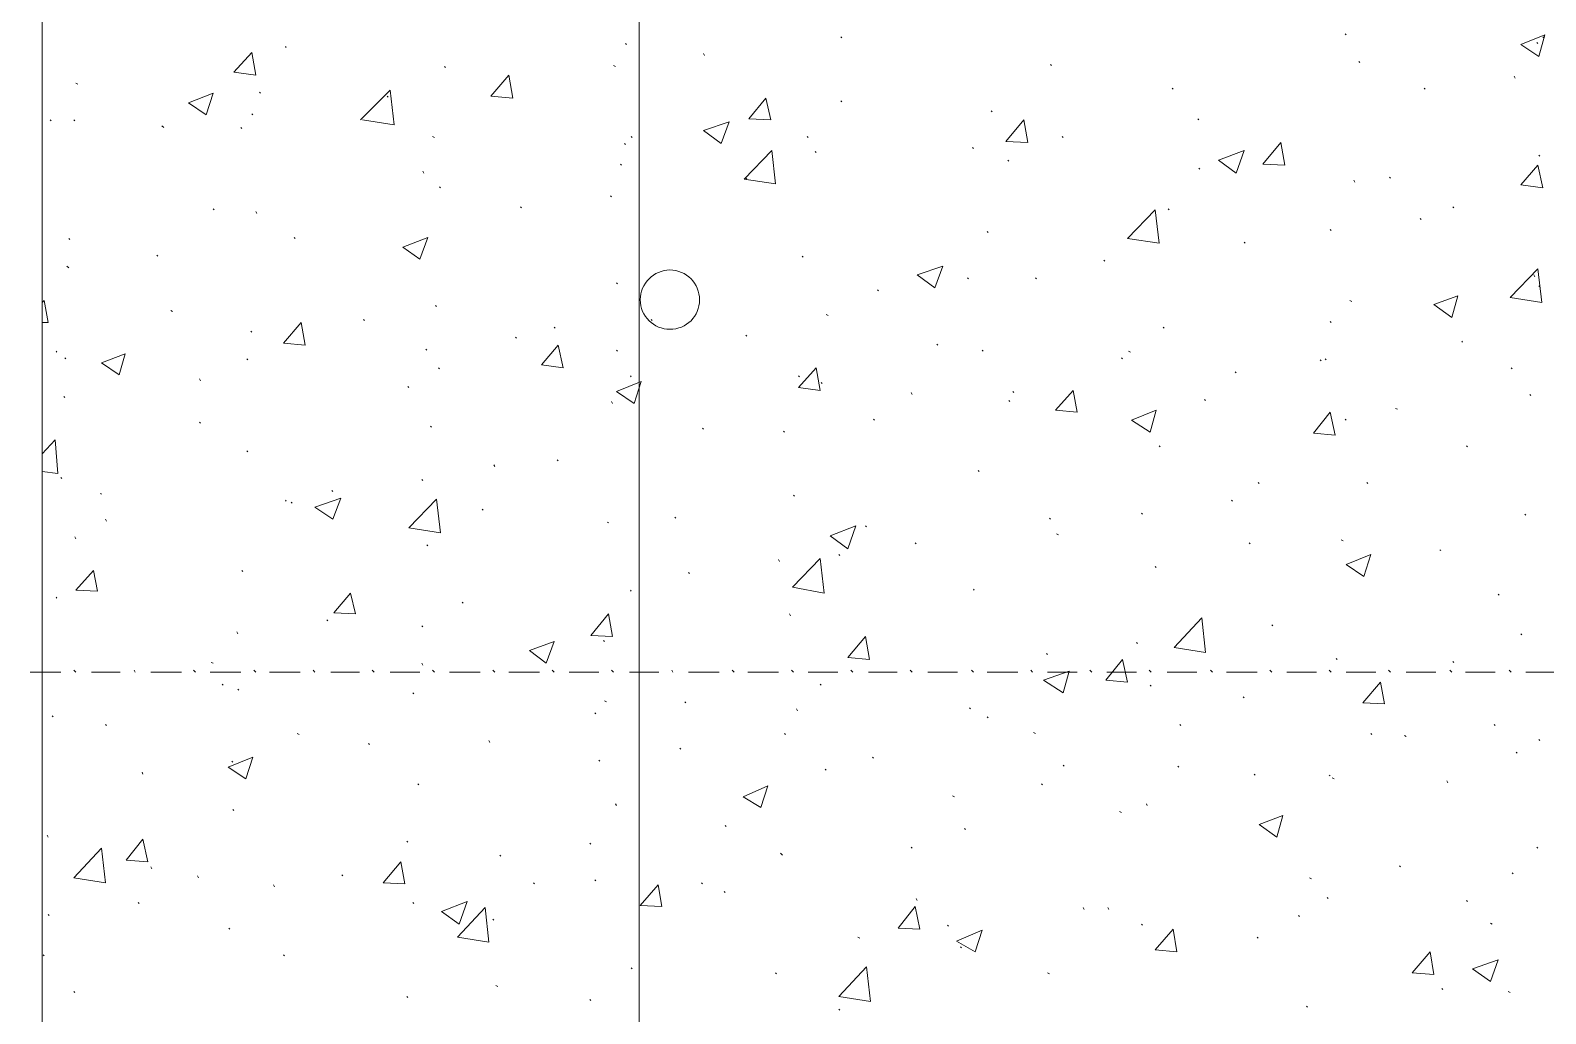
# Model space of a CAD drawing. Header units: millimetres. Extents: x 2928 to 3112, y 1220 to 1280.
# Drawn here: x 2940.96 to 2943.515, y 1251.633 to 1253.291 of the extents above; entities that cross this region are included whole.
import ezdxf

# ---------------------------------------------------------------- set-up
doc = ezdxf.new("R2010")
doc.units = ezdxf.units.MM

msp = doc.modelspace()

# ---------------------------------------------------------------- linework, layer by layer
at = {"color": 253, "linetype": 'Continuous', "lineweight": 5, "true_color": 0x9a9a9a}
for points in [[(2940.97965, 1262.56226), (2981.54689, 1262.56226), (2981.54689, 1240.79028), (2940.97965, 1240.79028)], [(2941.98633, 1261.55224), (2980.53854, 1261.55224), (2980.53854, 1241.8003), (2941.98633, 1241.8003)]]:
    msp.add_lwpolyline(points, close=True, dxfattribs=at)
at = {"color": 92, "linetype": 'Continuous', "lineweight": 13, "true_color": 0x00b800}
for points in [[(2942.328, 1253.27879), (2942.32633, 1253.28046), (2942.32633, 1253.28046)], [(2943.17801, 1253.28379), (2943.17634, 1253.28546), (2943.17634, 1253.28546)], [(2943.47301, 1253.26713), (2943.51302, 1253.28379), (2943.51302, 1253.28379)], [(2943.50302, 1253.24713), (2943.51302, 1253.28379), (2943.51302, 1253.28379)], [(2943.51135, 1253.27879), (2943.50968, 1253.28046), (2943.50968, 1253.28046)], [(2941.30298, 1253.22046), (2941.33298, 1253.25379), (2941.33298, 1253.25379)], [(2941.33965, 1253.21546), (2941.33298, 1253.25379), (2941.33298, 1253.25379)], [(2941.39132, 1253.26213), (2941.38965, 1253.26379), (2941.38965, 1253.26379)], [(2941.96466, 1253.26713), (2941.96299, 1253.26879), (2941.96299, 1253.26879)], [(2942.09633, 1253.24879), (2942.09466, 1253.25213), (2942.09466, 1253.25213)], [(2943.47301, 1253.26713), (2943.50302, 1253.24713), (2943.50302, 1253.24713)], [(2943.50135, 1253.26879), (2943.49968, 1253.27046), (2943.49968, 1253.27046)], [(2941.30298, 1253.22046), (2941.33965, 1253.21546), (2941.33965, 1253.21546)], [(2941.65966, 1253.22879), (2941.65799, 1253.23046), (2941.65799, 1253.23046)], [(2941.94633, 1253.23046), (2941.94299, 1253.23213), (2941.94299, 1253.23213)], [(2942.68134, 1253.23213), (2942.67967, 1253.23379), (2942.67967, 1253.23379)], [(2943.20134, 1253.23713), (2943.19968, 1253.23879), (2943.19968, 1253.23879)], [(2941.03965, 1253.20046), (2941.03631, 1253.20213), (2941.03631, 1253.20213)], [(2941.73632, 1253.18046), (2941.76632, 1253.21546), (2941.76632, 1253.21546)], [(2941.77299, 1253.17712), (2941.76632, 1253.21546), (2941.76632, 1253.21546)], [(2943.46301, 1253.21046), (2943.46135, 1253.21379), (2943.46135, 1253.21379)], [(2941.22632, 1253.16879), (2941.26798, 1253.18546), (2941.26798, 1253.18546)], [(2941.22632, 1253.16879), (2941.25632, 1253.14879), (2941.25632, 1253.14879)], [(2941.25632, 1253.14879), (2941.26798, 1253.18546), (2941.26798, 1253.18546)], [(2941.34798, 1253.18546), (2941.34632, 1253.18712), (2941.34632, 1253.18712)], [(2941.51632, 1253.14046), (2941.56632, 1253.19046), (2941.56632, 1253.19046)], [(2941.56299, 1253.17879), (2941.56132, 1253.18046), (2941.56132, 1253.18046)], [(2941.57299, 1253.13212), (2941.56632, 1253.19046), (2941.56632, 1253.19046)], [(2941.73632, 1253.18046), (2941.77299, 1253.17712), (2941.77299, 1253.17712)], [(2942.17133, 1253.14212), (2942.19966, 1253.17712), (2942.19966, 1253.17712)], [(2942.208, 1253.14046), (2942.19966, 1253.17712), (2942.19966, 1253.17712)], [(2942.328, 1253.17046), (2942.32633, 1253.17212), (2942.32633, 1253.17212)], [(2942.88634, 1253.19212), (2942.88467, 1253.19379), (2942.88467, 1253.19379)], [(2943.31135, 1253.19212), (2943.30968, 1253.19379), (2943.30968, 1253.19379)], [(2941.33465, 1253.14879), (2941.33298, 1253.15046), (2941.33298, 1253.15046)], [(2942.58134, 1253.15379), (2942.57967, 1253.15546), (2942.57967, 1253.15546)], [(2940.99465, 1253.13879), (2940.99298, 1253.14046), (2940.99298, 1253.14046)], [(2941.03465, 1253.13879), (2941.03298, 1253.14046), (2941.03298, 1253.14046)], [(2941.18465, 1253.12712), (2941.18132, 1253.13046), (2941.18132, 1253.13046)], [(2941.31632, 1253.12546), (2941.31465, 1253.12712), (2941.31465, 1253.12712)], [(2941.51965, 1253.14046), (2941.57299, 1253.13212), (2941.57299, 1253.13212)], [(2942.09466, 1253.12212), (2942.138, 1253.13712), (2942.138, 1253.13712)], [(2942.09466, 1253.12212), (2942.12466, 1253.10046), (2942.12466, 1253.10046)], [(2942.12466, 1253.10046), (2942.138, 1253.13712), (2942.138, 1253.13712)], [(2942.17133, 1253.14212), (2942.208, 1253.14046), (2942.208, 1253.14046)], [(2942.60467, 1253.10379), (2942.63467, 1253.14046), (2942.63467, 1253.14046)], [(2942.64134, 1253.10212), (2942.63467, 1253.14046), (2942.63467, 1253.14046)], [(2942.92967, 1253.14046), (2942.92801, 1253.14212), (2942.92801, 1253.14212)], [(2941.64132, 1253.11046), (2941.63799, 1253.11212), (2941.63799, 1253.11212)], [(2941.96299, 1253.09879), (2941.96133, 1253.10046), (2941.96133, 1253.10046)], [(2941.97466, 1253.11046), (2941.97299, 1253.11212), (2941.97299, 1253.11212)], [(2942.27133, 1253.11046), (2942.26966, 1253.11212), (2942.26966, 1253.11212)], [(2942.54967, 1253.09212), (2942.548, 1253.09379), (2942.548, 1253.09379)], [(2942.60467, 1253.10379), (2942.64134, 1253.10212), (2942.64134, 1253.10212)], [(2942.70134, 1253.11046), (2942.69967, 1253.11212), (2942.69967, 1253.11212)], [(2943.03801, 1253.06546), (2943.06801, 1253.10212), (2943.06801, 1253.10212)], [(2943.07468, 1253.06379), (2943.06801, 1253.10212), (2943.06801, 1253.10212)], [(2942.163, 1253.04046), (2942.20966, 1253.08879), (2942.20966, 1253.08879)], [(2942.21633, 1253.03212), (2942.20966, 1253.08879), (2942.20966, 1253.08879)], [(2942.28466, 1253.08546), (2942.283, 1253.08712), (2942.283, 1253.08712)], [(2942.60967, 1253.07046), (2942.608, 1253.07212), (2942.608, 1253.07212)], [(2942.96301, 1253.07212), (2943.00634, 1253.08879), (2943.00634, 1253.08879)], [(2942.96301, 1253.07212), (2942.99301, 1253.05046), (2942.99301, 1253.05046)], [(2942.99301, 1253.05046), (2943.00634, 1253.08879), (2943.00634, 1253.08879)], [(2943.50468, 1253.07879), (2943.50302, 1253.08046), (2943.50302, 1253.08046)], [(2941.62299, 1253.05046), (2941.62132, 1253.05379), (2941.62132, 1253.05379)], [(2941.95633, 1253.06379), (2941.95466, 1253.06546), (2941.95466, 1253.06546)], [(2942.168, 1253.04046), (2942.16633, 1253.04212), (2942.16633, 1253.04212)], [(2942.93134, 1253.05712), (2942.92967, 1253.05879), (2942.92967, 1253.05879)], [(2943.03801, 1253.06546), (2943.07468, 1253.06379), (2943.07468, 1253.06379)], [(2943.25301, 1253.04212), (2943.25134, 1253.04379), (2943.25134, 1253.04379)], [(2943.47301, 1253.03046), (2943.50135, 1253.06379), (2943.50135, 1253.06379)], [(2943.50968, 1253.02546), (2943.50135, 1253.06379), (2943.50135, 1253.06379)], [(2941.65132, 1253.02546), (2941.64966, 1253.02712), (2941.64966, 1253.02712)], [(2942.163, 1253.04046), (2942.21633, 1253.03212), (2942.21633, 1253.03212)], [(2943.19301, 1253.03546), (2943.19134, 1253.03879), (2943.19134, 1253.03879)], [(2943.47301, 1253.03046), (2943.50968, 1253.02546), (2943.50968, 1253.02546)], [(2941.26965, 1252.98879), (2941.26798, 1252.99046), (2941.26798, 1252.99046)], [(2941.78799, 1252.99212), (2941.78632, 1252.99379), (2941.78632, 1252.99379)], [(2941.93966, 1253.01046), (2941.93799, 1253.01212), (2941.93799, 1253.01212)], [(2942.87967, 1252.98879), (2942.87801, 1252.99046), (2942.87801, 1252.99046)], [(2943.35968, 1252.99212), (2943.35801, 1252.99379), (2943.35801, 1252.99379)], [(2941.34132, 1252.98212), (2941.33965, 1252.98546), (2941.33965, 1252.98546)], [(2942.80967, 1252.94045), (2942.85634, 1252.98879), (2942.85634, 1252.98879)], [(2942.86301, 1252.93212), (2942.85634, 1252.98879), (2942.85634, 1252.98879)], [(2943.30468, 1252.97212), (2943.30301, 1252.97379), (2943.30301, 1252.97379)], [(2941.02631, 1252.93879), (2941.02465, 1252.94045), (2941.02465, 1252.94045)], [(2941.40632, 1252.94045), (2941.40465, 1252.94212), (2941.40465, 1252.94212)], [(2941.58799, 1252.92545), (2941.62966, 1252.94212), (2941.62966, 1252.94212)], [(2941.61632, 1252.90545), (2941.62966, 1252.94212), (2941.62966, 1252.94212)], [(2942.57467, 1252.95045), (2942.573, 1252.95212), (2942.573, 1252.95212)], [(2942.80967, 1252.94045), (2942.86301, 1252.93212), (2942.86301, 1252.93212)], [(2943.15301, 1252.95379), (2943.15134, 1252.95545), (2943.15134, 1252.95545)], [(2941.58799, 1252.92545), (2941.61632, 1252.90545), (2941.61632, 1252.90545)], [(2943.00801, 1252.93212), (2943.00634, 1252.93379), (2943.00634, 1252.93379)], [(2941.02465, 1252.89045), (2941.02131, 1252.89379), (2941.02131, 1252.89379)], [(2941.17465, 1252.91045), (2941.17298, 1252.91212), (2941.17298, 1252.91212)], [(2942.263, 1252.90879), (2942.26133, 1252.91045), (2942.26133, 1252.91045)], [(2942.45467, 1252.87879), (2942.498, 1252.89379), (2942.498, 1252.89379)], [(2942.48467, 1252.85712), (2942.498, 1252.89379), (2942.498, 1252.89379)], [(2942.77134, 1252.90212), (2942.76967, 1252.90379), (2942.76967, 1252.90379)], [(2943.45468, 1252.84045), (2943.50135, 1252.88879), (2943.50135, 1252.88879)], [(2943.50802, 1252.83212), (2943.50135, 1252.88879), (2943.50135, 1252.88879)], [(2941.94966, 1252.86379), (2941.94799, 1252.86545), (2941.94799, 1252.86545)], [(2942.45467, 1252.87879), (2942.48467, 1252.85712), (2942.48467, 1252.85712)], [(2942.54133, 1252.87212), (2942.53967, 1252.87379), (2942.53967, 1252.87379)], [(2942.65634, 1252.87212), (2942.65467, 1252.87379), (2942.65467, 1252.87379)], [(2943.49635, 1252.87545), (2943.49468, 1252.87879), (2943.49468, 1252.87879)], [(2942.38967, 1252.85212), (2942.388, 1252.85379), (2942.388, 1252.85379)], [(2943.32635, 1252.82879), (2943.36635, 1252.84379), (2943.36635, 1252.84379)], [(2943.35635, 1252.80712), (2943.36635, 1252.84379), (2943.36635, 1252.84379)], [(2943.45468, 1252.84045), (2943.50802, 1252.83212), (2943.50802, 1252.83212)], [(2943.50468, 1252.85879), (2943.50302, 1252.86045), (2943.50302, 1252.86045)], [(2940.97965, 1252.83212), (2940.98298, 1252.83545), (2940.98298, 1252.83545)], [(2940.98965, 1252.79879), (2940.98298, 1252.83545), (2940.98298, 1252.83545)], [(2941.19965, 1252.81712), (2941.19632, 1252.81879), (2941.19632, 1252.81879)], [(2941.64466, 1252.82545), (2941.64299, 1252.82712), (2941.64299, 1252.82712)], [(2942.30466, 1252.81045), (2942.30133, 1252.81212), (2942.30133, 1252.81212)], [(2943.18801, 1252.83379), (2943.18468, 1252.83545), (2943.18468, 1252.83545)], [(2943.32635, 1252.82879), (2943.35635, 1252.80712), (2943.35635, 1252.80712)], [(2940.97965, 1252.79879), (2940.98965, 1252.79879), (2940.98965, 1252.79879)], [(2941.38632, 1252.76379), (2941.41632, 1252.79879), (2941.41632, 1252.79879)], [(2941.42299, 1252.76045), (2941.41632, 1252.79879), (2941.41632, 1252.79879)], [(2941.52299, 1252.80212), (2941.52132, 1252.80379), (2941.52132, 1252.80379)], [(2941.84466, 1252.78879), (2941.84299, 1252.79045), (2941.84299, 1252.79045)], [(2942.00799, 1252.80212), (2942.00633, 1252.80379), (2942.00633, 1252.80379)], [(2942.87134, 1252.78879), (2942.86967, 1252.79045), (2942.86967, 1252.79045)], [(2943.15301, 1252.79879), (2943.15134, 1252.80045), (2943.15134, 1252.80045)], [(2941.33298, 1252.78212), (2941.33132, 1252.78379), (2941.33132, 1252.78379)], [(2941.38632, 1252.76379), (2941.42299, 1252.76045), (2941.42299, 1252.76045)], [(2941.77966, 1252.77212), (2941.77799, 1252.77379), (2941.77799, 1252.77379)], [(2941.82132, 1252.72712), (2941.84966, 1252.76045), (2941.84966, 1252.76045)], [(2941.85799, 1252.72212), (2941.84966, 1252.76045), (2941.84966, 1252.76045)], [(2942.168, 1252.77545), (2942.16633, 1252.77712), (2942.16633, 1252.77712)], [(2942.48967, 1252.76045), (2942.488, 1252.76212), (2942.488, 1252.76212)], [(2943.37468, 1252.76545), (2943.37301, 1252.76712), (2943.37301, 1252.76712)], [(2941.00465, 1252.74879), (2941.00298, 1252.75045), (2941.00298, 1252.75045)], [(2941.01965, 1252.73712), (2941.01798, 1252.73879), (2941.01798, 1252.73879)], [(2941.07965, 1252.73045), (2941.11965, 1252.74545), (2941.11965, 1252.74545)], [(2941.10965, 1252.71045), (2941.11965, 1252.74545), (2941.11965, 1252.74545)], [(2941.32632, 1252.73545), (2941.32465, 1252.73712), (2941.32465, 1252.73712)], [(2941.62799, 1252.75212), (2941.62632, 1252.75379), (2941.62632, 1252.75379)], [(2941.94966, 1252.75045), (2941.94799, 1252.75212), (2941.94799, 1252.75212)], [(2942.56634, 1252.75045), (2942.56467, 1252.75212), (2942.56467, 1252.75212)], [(2942.80134, 1252.73712), (2942.79967, 1252.73879), (2942.79967, 1252.73879)], [(2942.81467, 1252.74879), (2942.81134, 1252.75045), (2942.81134, 1252.75045)], [(2943.13634, 1252.73379), (2943.13468, 1252.73545), (2943.13468, 1252.73545)], [(2943.14468, 1252.73545), (2943.14301, 1252.73712), (2943.14301, 1252.73712)], [(2941.07965, 1252.73045), (2941.10965, 1252.71045), (2941.10965, 1252.71045)], [(2941.64966, 1252.72045), (2941.64799, 1252.72212), (2941.64799, 1252.72212)], [(2941.82132, 1252.72712), (2941.85799, 1252.72212), (2941.85799, 1252.72212)], [(2942.25466, 1252.68878), (2942.28466, 1252.72212), (2942.28466, 1252.72212)], [(2942.29133, 1252.68378), (2942.28466, 1252.72212), (2942.28466, 1252.72212)], [(2942.99301, 1252.71378), (2942.99134, 1252.71545), (2942.99134, 1252.71545)], [(2943.45801, 1252.72045), (2943.45635, 1252.72212), (2943.45635, 1252.72212)], [(2941.24632, 1252.70045), (2941.24465, 1252.70378), (2941.24465, 1252.70378)], [(2941.59799, 1252.68878), (2941.59632, 1252.69045), (2941.59632, 1252.69045)], [(2941.94799, 1252.68212), (2941.98966, 1252.69878), (2941.98966, 1252.69878)], [(2941.97299, 1252.70712), (2941.97133, 1252.70878), (2941.97133, 1252.70878)], [(2941.97799, 1252.66212), (2941.98966, 1252.69878), (2941.98966, 1252.69878)], [(2942.25633, 1252.70712), (2942.25466, 1252.70878), (2942.25466, 1252.70878)], [(2942.25466, 1252.68878), (2942.29133, 1252.68378), (2942.29133, 1252.68378)], [(2942.29466, 1252.69545), (2942.293, 1252.69712), (2942.293, 1252.69712)], [(2942.688, 1252.65045), (2942.718, 1252.68378), (2942.718, 1252.68378)], [(2942.72467, 1252.64712), (2942.718, 1252.68378), (2942.718, 1252.68378)], [(2941.01798, 1252.67212), (2941.01631, 1252.67378), (2941.01631, 1252.67378)], [(2941.94133, 1252.66212), (2941.93966, 1252.66545), (2941.93966, 1252.66545)], [(2941.94799, 1252.68212), (2941.97799, 1252.66212), (2941.97799, 1252.66212)], [(2942.44633, 1252.67712), (2942.44467, 1252.68045), (2942.44467, 1252.68045)], [(2942.61134, 1252.66545), (2942.60967, 1252.66712), (2942.60967, 1252.66712)], [(2942.618, 1252.68045), (2942.61634, 1252.68212), (2942.61634, 1252.68212)], [(2942.94134, 1252.66712), (2942.93967, 1252.66878), (2942.93967, 1252.66878)], [(2943.48968, 1252.67545), (2943.48801, 1252.67712), (2943.48801, 1252.67712)], [(2942.383, 1252.63378), (2942.38133, 1252.63545), (2942.38133, 1252.63545)], [(2942.688, 1252.65045), (2942.72467, 1252.64712), (2942.72467, 1252.64712)], [(2942.81634, 1252.63378), (2942.85801, 1252.65045), (2942.85801, 1252.65045)], [(2942.81634, 1252.63378), (2942.84801, 1252.61378), (2942.84801, 1252.61378)], [(2942.84801, 1252.61378), (2942.85801, 1252.65045), (2942.85801, 1252.65045)], [(2943.12301, 1252.61212), (2943.15134, 1252.64712), (2943.15134, 1252.64712)], [(2943.15968, 1252.60878), (2943.15134, 1252.64712), (2943.15134, 1252.64712)], [(2943.17801, 1252.63378), (2943.17634, 1252.63545), (2943.17634, 1252.63545)], [(2943.26468, 1252.65212), (2943.26135, 1252.65378), (2943.26135, 1252.65378)], [(2941.24632, 1252.62878), (2941.24465, 1252.63045), (2941.24465, 1252.63045)], [(2941.63632, 1252.62212), (2941.63466, 1252.62378), (2941.63466, 1252.62378)], [(2942.09466, 1252.61878), (2942.09299, 1252.62045), (2942.09299, 1252.62045)], [(2942.23133, 1252.61378), (2942.22966, 1252.61545), (2942.22966, 1252.61545)], [(2943.12301, 1252.61212), (2943.15968, 1252.60878), (2943.15968, 1252.60878)], [(2940.97965, 1252.57712), (2941.00131, 1252.60045), (2941.00131, 1252.60045)], [(2941.00631, 1252.54378), (2941.00131, 1252.60045), (2941.00131, 1252.60045)], [(2941.32632, 1252.58045), (2941.32465, 1252.58212), (2941.32465, 1252.58212)], [(2942.86467, 1252.58878), (2942.86301, 1252.59045), (2942.86301, 1252.59045)], [(2943.38301, 1252.58878), (2943.38135, 1252.59045), (2943.38135, 1252.59045)], [(2941.74299, 1252.55545), (2941.74132, 1252.55878), (2941.74132, 1252.55878)], [(2941.84966, 1252.56545), (2941.84799, 1252.56712), (2941.84799, 1252.56712)], [(2940.97965, 1252.54712), (2941.00631, 1252.54378), (2941.00631, 1252.54378)], [(2941.01298, 1252.53545), (2941.01131, 1252.53712), (2941.01131, 1252.53712)], [(2941.62132, 1252.53212), (2941.61965, 1252.53378), (2941.61965, 1252.53378)], [(2942.55967, 1252.54712), (2942.558, 1252.54878), (2942.558, 1252.54878)], [(2941.07965, 1252.50878), (2941.07798, 1252.51045), (2941.07798, 1252.51045)], [(2941.46965, 1252.51378), (2941.46799, 1252.51545), (2941.46799, 1252.51545)], [(2942.248, 1252.50545), (2942.24633, 1252.50712), (2942.24633, 1252.50712)], [(2943.03134, 1252.52712), (2943.02968, 1252.52878), (2943.02968, 1252.52878)], [(2943.21468, 1252.52712), (2943.21301, 1252.52878), (2943.21301, 1252.52878)], [(2941.39132, 1252.49712), (2941.38965, 1252.49878), (2941.38965, 1252.49878)], [(2941.40132, 1252.49378), (2941.39965, 1252.49545), (2941.39965, 1252.49545)], [(2941.43965, 1252.48711), (2941.48299, 1252.50212), (2941.48299, 1252.50212)], [(2941.43965, 1252.48711), (2941.46965, 1252.46711), (2941.46965, 1252.46711)], [(2941.46965, 1252.46711), (2941.48299, 1252.50212), (2941.48299, 1252.50212)], [(2941.59799, 1252.45211), (2941.64466, 1252.50045), (2941.64466, 1252.50045)], [(2941.65132, 1252.44378), (2941.64466, 1252.50045), (2941.64466, 1252.50045)], [(2941.72299, 1252.48211), (2941.72132, 1252.48378), (2941.72132, 1252.48378)], [(2942.98634, 1252.49712), (2942.98467, 1252.49878), (2942.98467, 1252.49878)], [(2941.08798, 1252.46378), (2941.08631, 1252.46711), (2941.08631, 1252.46711)], [(2941.93466, 1252.46045), (2941.93299, 1252.46211), (2941.93299, 1252.46211)], [(2942.04799, 1252.46878), (2942.04633, 1252.47045), (2942.04633, 1252.47045)], [(2942.308, 1252.43878), (2942.35133, 1252.45545), (2942.35133, 1252.45545)], [(2942.338, 1252.41711), (2942.35133, 1252.45545), (2942.35133, 1252.45545)], [(2942.36967, 1252.45378), (2942.368, 1252.45545), (2942.368, 1252.45545)], [(2942.67967, 1252.46711), (2942.678, 1252.46878), (2942.678, 1252.46878)], [(2942.83467, 1252.47545), (2942.83301, 1252.47711), (2942.83301, 1252.47711)], [(2943.48135, 1252.47378), (2943.47968, 1252.47545), (2943.47968, 1252.47545)], [(2941.03631, 1252.43378), (2941.03465, 1252.43711), (2941.03465, 1252.43711)], [(2941.59799, 1252.45211), (2941.65132, 1252.44378), (2941.65132, 1252.44378)], [(2942.308, 1252.43878), (2942.338, 1252.41711), (2942.338, 1252.41711)], [(2942.693, 1252.44045), (2942.68967, 1252.44211), (2942.68967, 1252.44211)], [(2943.17301, 1252.43045), (2943.16968, 1252.43211), (2943.16968, 1252.43211)], [(2941.62966, 1252.42211), (2941.62799, 1252.42378), (2941.62799, 1252.42378)], [(2942.32466, 1252.40545), (2942.323, 1252.40711), (2942.323, 1252.40711)], [(2942.453, 1252.42545), (2942.45133, 1252.42711), (2942.45133, 1252.42711)], [(2943.01634, 1252.42545), (2943.01467, 1252.42711), (2943.01467, 1252.42711)], [(2943.17801, 1252.39045), (2943.21968, 1252.40711), (2943.21968, 1252.40711)], [(2943.20801, 1252.37045), (2943.21968, 1252.40711), (2943.21968, 1252.40711)], [(2943.33801, 1252.41378), (2943.33635, 1252.41545), (2943.33635, 1252.41545)], [(2941.03631, 1252.34711), (2941.06631, 1252.38045), (2941.06631, 1252.38045)], [(2941.07298, 1252.34545), (2941.06631, 1252.38045), (2941.06631, 1252.38045)], [(2941.31798, 1252.37878), (2941.31632, 1252.38045), (2941.31632, 1252.38045)], [(2942.07133, 1252.37545), (2942.06966, 1252.37711), (2942.06966, 1252.37711)], [(2942.223, 1252.39545), (2942.22133, 1252.39878), (2942.22133, 1252.39878)], [(2942.24466, 1252.35211), (2942.29133, 1252.40045), (2942.29133, 1252.40045)], [(2942.298, 1252.34211), (2942.29133, 1252.40045), (2942.29133, 1252.40045)], [(2942.85801, 1252.38545), (2942.85634, 1252.38711), (2942.85634, 1252.38711)], [(2943.17801, 1252.39045), (2943.20801, 1252.37045), (2943.20801, 1252.37045)], [(2942.24466, 1252.35211), (2942.298, 1252.34211), (2942.298, 1252.34211)], [(2941.00465, 1252.33378), (2941.00298, 1252.33545), (2941.00298, 1252.33545)], [(2941.03631, 1252.34711), (2941.07298, 1252.34545), (2941.07298, 1252.34545)], [(2941.47132, 1252.30878), (2941.49965, 1252.34211), (2941.49965, 1252.34211)], [(2941.50799, 1252.30711), (2941.49965, 1252.34211), (2941.49965, 1252.34211)], [(2941.68966, 1252.32545), (2941.68799, 1252.32711), (2941.68799, 1252.32711)], [(2941.97299, 1252.34545), (2941.97133, 1252.34711), (2941.97133, 1252.34711)], [(2942.55133, 1252.34711), (2942.54967, 1252.34878), (2942.54967, 1252.34878)], [(2943.43635, 1252.33878), (2943.43468, 1252.34045), (2943.43468, 1252.34045)], [(2941.47132, 1252.30878), (2941.50799, 1252.30711), (2941.50799, 1252.30711)], [(2941.90466, 1252.27045), (2941.93466, 1252.30711), (2941.93466, 1252.30711)], [(2941.94133, 1252.26878), (2941.93466, 1252.30711), (2941.93466, 1252.30711)], [(2942.24133, 1252.30378), (2942.23966, 1252.30711), (2942.23966, 1252.30711)], [(2942.88801, 1252.25044), (2942.93467, 1252.30045), (2942.93467, 1252.30045)], [(2942.94134, 1252.24211), (2942.93467, 1252.30045), (2942.93467, 1252.30045)], [(2941.30965, 1252.27378), (2941.30798, 1252.27711), (2941.30798, 1252.27711)], [(2941.46132, 1252.29545), (2941.45965, 1252.29711), (2941.45965, 1252.29711)], [(2941.62132, 1252.28545), (2941.61965, 1252.28711), (2941.61965, 1252.28711)], [(2943.05468, 1252.28711), (2943.05301, 1252.28878), (2943.05301, 1252.28878)], [(2941.80132, 1252.24544), (2941.84299, 1252.26044), (2941.84299, 1252.26044)], [(2941.82966, 1252.22378), (2941.84299, 1252.26044), (2941.84299, 1252.26044)], [(2941.90466, 1252.27045), (2941.94133, 1252.26878), (2941.94133, 1252.26878)], [(2941.92799, 1252.26044), (2941.92633, 1252.26211), (2941.92633, 1252.26211)], [(2942.338, 1252.23378), (2942.368, 1252.26878), (2942.368, 1252.26878)], [(2942.37467, 1252.23044), (2942.368, 1252.26878), (2942.368, 1252.26878)], [(2942.82634, 1252.25711), (2942.82467, 1252.25878), (2942.82467, 1252.25878)], [(2942.88801, 1252.25044), (2942.94134, 1252.24211), (2942.94134, 1252.24211)], [(2943.47468, 1252.27211), (2943.47301, 1252.27378), (2943.47301, 1252.27378)], [(2941.26798, 1252.22378), (2941.26465, 1252.22544), (2941.26465, 1252.22544)], [(2941.62132, 1252.22044), (2941.61965, 1252.22378), (2941.61965, 1252.22378)], [(2941.80132, 1252.24544), (2941.82966, 1252.22378), (2941.82966, 1252.22378)], [(2942.338, 1252.23378), (2942.37467, 1252.23044), (2942.37467, 1252.23044)], [(2942.67467, 1252.23878), (2942.673, 1252.24044), (2942.673, 1252.24044)], [(2942.773, 1252.19544), (2942.80134, 1252.23044), (2942.80134, 1252.23044)], [(2942.80967, 1252.19211), (2942.80134, 1252.23044), (2942.80134, 1252.23044)], [(2943.16301, 1252.23044), (2943.16134, 1252.23211), (2943.16134, 1252.23211)], [(2943.35968, 1252.22544), (2943.35801, 1252.22711), (2943.35801, 1252.22711)], [(2942.668, 1252.19544), (2942.71134, 1252.21044), (2942.71134, 1252.21044)], [(2942.70134, 1252.17378), (2942.71134, 1252.21044), (2942.71134, 1252.21044)], [(2941.28465, 1252.18711), (2941.28298, 1252.18878), (2941.28298, 1252.18878)], [(2941.31132, 1252.17878), (2941.30965, 1252.18044), (2941.30965, 1252.18044)], [(2941.60632, 1252.17211), (2941.60465, 1252.17378), (2941.60465, 1252.17378)], [(2942.293, 1252.18711), (2942.29133, 1252.18878), (2942.29133, 1252.18878)], [(2942.668, 1252.19544), (2942.70134, 1252.17378), (2942.70134, 1252.17378)], [(2942.773, 1252.19544), (2942.80967, 1252.19211), (2942.80967, 1252.19211)], [(2942.84967, 1252.18544), (2942.84801, 1252.18711), (2942.84801, 1252.18711)], [(2943.20634, 1252.15711), (2943.23634, 1252.19211), (2943.23634, 1252.19211)], [(2943.24301, 1252.15544), (2943.23634, 1252.19211), (2943.23634, 1252.19211)], [(2941.93133, 1252.15878), (2941.92799, 1252.16044), (2941.92799, 1252.16044)], [(2942.06466, 1252.15711), (2942.06299, 1252.15878), (2942.06299, 1252.15878)], [(2942.253, 1252.14378), (2942.25133, 1252.14711), (2942.25133, 1252.14711)], [(2942.54467, 1252.14711), (2942.543, 1252.14878), (2942.543, 1252.14878)], [(2943.00634, 1252.16544), (2943.00467, 1252.16711), (2943.00467, 1252.16711)], [(2943.20634, 1252.15711), (2943.24301, 1252.15544), (2943.24301, 1252.15544)], [(2940.99798, 1252.13378), (2940.99631, 1252.13544), (2940.99631, 1252.13544)], [(2941.91299, 1252.13878), (2941.91133, 1252.14044), (2941.91133, 1252.14044)], [(2942.57467, 1252.13211), (2942.573, 1252.13378), (2942.573, 1252.13378)], [(2941.08798, 1252.11878), (2941.08631, 1252.12044), (2941.08631, 1252.12044)], [(2941.41299, 1252.10378), (2941.40965, 1252.10544), (2941.40965, 1252.10544)], [(2942.233, 1252.10378), (2942.23133, 1252.10544), (2942.23133, 1252.10544)], [(2942.65467, 1252.10544), (2942.65134, 1252.10711), (2942.65134, 1252.10711)], [(2942.89967, 1252.11878), (2942.89801, 1252.12044), (2942.89801, 1252.12044)], [(2943.22134, 1252.10378), (2943.21968, 1252.10544), (2943.21968, 1252.10544)], [(2943.27968, 1252.10044), (2943.27635, 1252.10211), (2943.27635, 1252.10211)], [(2943.42968, 1252.11878), (2943.42801, 1252.12044), (2943.42801, 1252.12044)], [(2941.53132, 1252.08711), (2941.52965, 1252.08878), (2941.52965, 1252.08878)], [(2941.73466, 1252.09044), (2941.73299, 1252.09378), (2941.73299, 1252.09378)], [(2942.05633, 1252.07878), (2942.05466, 1252.08044), (2942.05466, 1252.08044)], [(2943.46635, 1252.07211), (2943.46468, 1252.07378), (2943.46468, 1252.07378)], [(2943.50468, 1252.09378), (2943.50302, 1252.09544), (2943.50302, 1252.09544)], [(2941.29298, 1252.04878), (2941.33465, 1252.06544), (2941.33465, 1252.06544)], [(2941.29298, 1252.04878), (2941.32298, 1252.02877), (2941.32298, 1252.02877)], [(2941.30132, 1252.05711), (2941.29965, 1252.05878), (2941.29965, 1252.05878)], [(2941.32298, 1252.02877), (2941.33465, 1252.06544), (2941.33465, 1252.06544)], [(2941.91966, 1252.05878), (2941.91799, 1252.06044), (2941.91799, 1252.06044)], [(2942.30133, 1252.04378), (2942.29966, 1252.04544), (2942.29966, 1252.04544)], [(2942.38133, 1252.06378), (2942.37967, 1252.06544), (2942.37967, 1252.06544)], [(2942.703, 1252.05044), (2942.70134, 1252.05211), (2942.70134, 1252.05211)], [(2942.89634, 1252.04878), (2942.89467, 1252.05044), (2942.89467, 1252.05044)], [(2941.14965, 1252.03711), (2941.14798, 1252.04044), (2941.14798, 1252.04044)], [(2941.61465, 1252.01877), (2941.61299, 1252.02044), (2941.61299, 1252.02044)], [(2942.66634, 1252.01877), (2942.66467, 1252.02044), (2942.66467, 1252.02044)], [(2943.02467, 1252.03544), (2943.02301, 1252.03711), (2943.02301, 1252.03711)], [(2943.15134, 1252.03378), (2943.14968, 1252.03544), (2943.14968, 1252.03544)], [(2943.15801, 1252.02877), (2943.15468, 1252.03044), (2943.15468, 1252.03044)], [(2943.34968, 1252.02211), (2943.34801, 1252.02544), (2943.34801, 1252.02544)], [(2942.16133, 1251.99877), (2942.203, 1252.01711), (2942.203, 1252.01711)], [(2942.16133, 1251.99877), (2942.19133, 1251.98044), (2942.19133, 1251.98044)], [(2942.19133, 1251.98044), (2942.203, 1252.01711), (2942.203, 1252.01711)], [(2942.518, 1251.99877), (2942.51467, 1252.00044), (2942.51467, 1252.00044)], [(2941.30298, 1251.97544), (2941.30132, 1251.97711), (2941.30132, 1251.97711)], [(2941.94799, 1251.98377), (2941.94633, 1251.98711), (2941.94633, 1251.98711)], [(2942.79967, 1251.97211), (2942.79634, 1251.97377), (2942.79634, 1251.97377)], [(2942.84301, 1251.98377), (2942.84134, 1251.98711), (2942.84134, 1251.98711)], [(2942.133, 1251.94877), (2942.13133, 1251.95044), (2942.13133, 1251.95044)], [(2942.53633, 1251.94377), (2942.53467, 1251.94544), (2942.53467, 1251.94544)], [(2943.03134, 1251.95211), (2943.07134, 1251.96711), (2943.07134, 1251.96711)], [(2943.03134, 1251.95211), (2943.06134, 1251.93044), (2943.06134, 1251.93044)], [(2943.06134, 1251.93044), (2943.07134, 1251.96711), (2943.07134, 1251.96711)], [(2940.98965, 1251.93044), (2940.98798, 1251.93377), (2940.98798, 1251.93377)], [(2941.12131, 1251.89211), (2941.14965, 1251.92711), (2941.14965, 1251.92711)], [(2941.15798, 1251.88877), (2941.14965, 1251.92711), (2941.14965, 1251.92711)], [(2941.59632, 1251.92211), (2941.59465, 1251.92377), (2941.59465, 1251.92377)], [(2941.90466, 1251.91877), (2941.90299, 1251.92044), (2941.90299, 1251.92044)], [(2941.03298, 1251.86211), (2941.07965, 1251.91211), (2941.07965, 1251.91211)], [(2941.08631, 1251.85377), (2941.07965, 1251.91211), (2941.07965, 1251.91211)], [(2941.12131, 1251.89211), (2941.15798, 1251.88877), (2941.15798, 1251.88877)], [(2941.75299, 1251.89877), (2941.75132, 1251.90044), (2941.75132, 1251.90044)], [(2942.228, 1251.90044), (2942.22466, 1251.90377), (2942.22466, 1251.90377)], [(2942.44633, 1251.91211), (2942.44467, 1251.91377), (2942.44467, 1251.91377)], [(2943.50135, 1251.91211), (2943.49968, 1251.91377), (2943.49968, 1251.91377)], [(2941.16465, 1251.87711), (2941.16298, 1251.88044), (2941.16298, 1251.88044)], [(2941.48632, 1251.86544), (2941.48465, 1251.86711), (2941.48465, 1251.86711)], [(2941.55465, 1251.85377), (2941.58465, 1251.88877), (2941.58465, 1251.88877)], [(2941.59132, 1251.85211), (2941.58465, 1251.88877), (2941.58465, 1251.88877)], [(2943.26968, 1251.88044), (2943.26801, 1251.88211), (2943.26801, 1251.88211)], [(2943.45968, 1251.86877), (2943.45801, 1251.87044), (2943.45801, 1251.87044)], [(2941.03298, 1251.86211), (2941.08631, 1251.85377), (2941.08631, 1251.85377)], [(2941.24298, 1251.86211), (2941.24132, 1251.86544), (2941.24132, 1251.86544)], [(2941.37132, 1251.84711), (2941.36965, 1251.85044), (2941.36965, 1251.85044)], [(2941.55465, 1251.85377), (2941.59132, 1251.85211), (2941.59132, 1251.85211)], [(2941.80966, 1251.85211), (2941.80799, 1251.85377), (2941.80799, 1251.85377)], [(2941.91299, 1251.85711), (2941.91133, 1251.85877), (2941.91133, 1251.85877)], [(2941.98799, 1251.81544), (2942.01799, 1251.85044), (2942.01799, 1251.85044)], [(2942.02466, 1251.81377), (2942.01799, 1251.85044), (2942.01799, 1251.85044)], [(2942.09299, 1251.85211), (2942.09133, 1251.85377), (2942.09133, 1251.85377)], [(2943.11968, 1251.86044), (2943.11634, 1251.86211), (2943.11634, 1251.86211)], [(2941.14298, 1251.81877), (2941.14131, 1251.82044), (2941.14131, 1251.82044)], [(2941.60632, 1251.81877), (2941.60465, 1251.82044), (2941.60465, 1251.82044)], [(2941.65299, 1251.80544), (2941.69632, 1251.82211), (2941.69632, 1251.82211)], [(2941.68299, 1251.78377), (2941.69632, 1251.82211), (2941.69632, 1251.82211)], [(2941.98799, 1251.81544), (2942.02466, 1251.81377), (2942.02466, 1251.81377)], [(2942.13133, 1251.83711), (2942.12966, 1251.83877), (2942.12966, 1251.83877)], [(2942.45467, 1251.82377), (2942.453, 1251.82711), (2942.453, 1251.82711)], [(2943.14801, 1251.82711), (2943.14634, 1251.82877), (2943.14634, 1251.82877)], [(2943.38301, 1251.82211), (2943.38135, 1251.82377), (2943.38135, 1251.82377)], [(2940.99131, 1251.79877), (2940.98965, 1251.80044), (2940.98965, 1251.80044)], [(2941.65299, 1251.80544), (2941.68299, 1251.78377), (2941.68299, 1251.78377)], [(2941.67966, 1251.7621), (2941.72632, 1251.81211), (2941.72632, 1251.81211)], [(2941.73299, 1251.75377), (2941.72632, 1251.81211), (2941.72632, 1251.81211)], [(2941.74132, 1251.79044), (2941.73966, 1251.7921), (2941.73966, 1251.7921)], [(2942.423, 1251.7771), (2942.45133, 1251.81377), (2942.45133, 1251.81377)], [(2942.45967, 1251.77544), (2942.45133, 1251.81377), (2942.45133, 1251.81377)], [(2942.73634, 1251.80877), (2942.73467, 1251.81211), (2942.73467, 1251.81211)], [(2942.778, 1251.80877), (2942.77634, 1251.81211), (2942.77634, 1251.81211)], [(2943.09968, 1251.79711), (2943.09801, 1251.79877), (2943.09801, 1251.79877)], [(2941.29632, 1251.77544), (2941.29465, 1251.7771), (2941.29465, 1251.7771)], [(2942.423, 1251.7771), (2942.45967, 1251.77544), (2942.45967, 1251.77544)], [(2942.508, 1251.78044), (2942.50633, 1251.7821), (2942.50633, 1251.7821)], [(2942.52133, 1251.75544), (2942.56467, 1251.77377), (2942.56467, 1251.77377)], [(2942.553, 1251.7371), (2942.56467, 1251.77377), (2942.56467, 1251.77377)], [(2942.83467, 1251.7821), (2942.83301, 1251.78377), (2942.83301, 1251.78377)], [(2942.85634, 1251.74044), (2942.88634, 1251.77544), (2942.88634, 1251.77544)], [(2942.89301, 1251.7371), (2942.88634, 1251.77544), (2942.88634, 1251.77544)], [(2943.42468, 1251.78377), (2943.42135, 1251.78544), (2943.42135, 1251.78544)], [(2941.67966, 1251.7621), (2941.73299, 1251.75377), (2941.73299, 1251.75377)], [(2942.358, 1251.76044), (2942.35467, 1251.7621), (2942.35467, 1251.7621)], [(2942.52133, 1251.75544), (2942.553, 1251.7371), (2942.553, 1251.7371)], [(2942.52967, 1251.74377), (2942.528, 1251.74544), (2942.528, 1251.74544)], [(2942.85634, 1251.74044), (2942.89301, 1251.7371), (2942.89301, 1251.7371)], [(2943.02968, 1251.76044), (2943.02801, 1251.7621), (2943.02801, 1251.7621)], [(2940.98298, 1251.73044), (2940.98131, 1251.7321), (2940.98131, 1251.7321)], [(2941.38798, 1251.73044), (2941.38632, 1251.7321), (2941.38632, 1251.7321)], [(2943.28968, 1251.7021), (2943.31968, 1251.7371), (2943.31968, 1251.7371)], [(2943.32635, 1251.69877), (2943.31968, 1251.7371), (2943.31968, 1251.7371)], [(2943.39135, 1251.70877), (2943.43468, 1251.72377), (2943.43468, 1251.72377)], [(2943.42135, 1251.6871), (2943.43468, 1251.72377), (2943.43468, 1251.72377)], [(2941.97466, 1251.70877), (2941.97299, 1251.71044), (2941.97299, 1251.71044)], [(2942.218, 1251.70044), (2942.21633, 1251.7021), (2942.21633, 1251.7021)], [(2942.323, 1251.6621), (2942.36967, 1251.7121), (2942.36967, 1251.7121)], [(2942.37633, 1251.65377), (2942.36967, 1251.7121), (2942.36967, 1251.7121)], [(2942.678, 1251.70044), (2942.67467, 1251.7021), (2942.67467, 1251.7021)], [(2943.28968, 1251.7021), (2943.32635, 1251.69877), (2943.32635, 1251.69877)], [(2943.39135, 1251.70877), (2943.42135, 1251.6871), (2943.42135, 1251.6871)], [(2941.03465, 1251.66877), (2941.03298, 1251.67044), (2941.03298, 1251.67044)], [(2941.59632, 1251.66044), (2941.59465, 1251.6621), (2941.59465, 1251.6621)], [(2941.74799, 1251.67877), (2941.74466, 1251.68044), (2941.74466, 1251.68044)], [(2942.323, 1251.6621), (2942.37633, 1251.65377), (2942.37633, 1251.65377)], [(2943.34135, 1251.67377), (2943.33968, 1251.67544), (2943.33968, 1251.67544)], [(2943.45468, 1251.66877), (2943.45135, 1251.67044), (2943.45135, 1251.67044)], [(2941.90466, 1251.65544), (2941.90299, 1251.6571), (2941.90299, 1251.6571)], [(2942.32466, 1251.63877), (2942.323, 1251.64044), (2942.323, 1251.64044)], [(2943.11301, 1251.64377), (2943.11134, 1251.64544), (2943.11134, 1251.64544)]]:
    msp.add_lwpolyline(points, dxfattribs=at)
at = {"color": 7, "linetype": 'Continuous', "lineweight": 20, "true_color": 0x000007}
for points in [[(2941.01131, 1252.20878), (2940.95965, 1252.20878), (2940.95965, 1252.20878)], [(2941.03631, 1252.20878), (2941.03298, 1252.21211), (2941.03298, 1252.21211)], [(2941.11131, 1252.20878), (2941.06298, 1252.20878), (2941.06298, 1252.20878)], [(2941.13631, 1252.20878), (2941.13465, 1252.21211), (2941.13465, 1252.21211)], [(2941.21465, 1252.20878), (2941.16298, 1252.20878), (2941.16298, 1252.20878)], [(2941.23798, 1252.20878), (2941.23465, 1252.21211), (2941.23465, 1252.21211)], [(2941.31465, 1252.20878), (2941.26298, 1252.20878), (2941.26298, 1252.20878)], [(2941.33965, 1252.20878), (2941.33632, 1252.21211), (2941.33632, 1252.21211)], [(2941.41465, 1252.20878), (2941.36298, 1252.20878), (2941.36298, 1252.20878)], [(2941.43965, 1252.20878), (2941.43632, 1252.21211), (2941.43632, 1252.21211)], [(2941.51465, 1252.20878), (2941.46632, 1252.20878), (2941.46632, 1252.20878)], [(2941.53965, 1252.20878), (2941.53632, 1252.21211), (2941.53632, 1252.21211)], [(2941.61632, 1252.20878), (2941.56632, 1252.20878), (2941.56632, 1252.20878)], [(2941.64132, 1252.20878), (2941.63799, 1252.21211), (2941.63799, 1252.21211)], [(2941.71799, 1252.20878), (2941.66632, 1252.20878), (2941.66632, 1252.20878)], [(2941.74299, 1252.20878), (2941.73966, 1252.21211), (2941.73966, 1252.21211)], [(2941.81799, 1252.20878), (2941.76632, 1252.20878), (2941.76632, 1252.20878)], [(2941.84299, 1252.20878), (2941.83966, 1252.21211), (2941.83966, 1252.21211)], [(2941.91799, 1252.20878), (2941.86799, 1252.20878), (2941.86799, 1252.20878)], [(2941.94299, 1252.20878), (2941.93966, 1252.21211), (2941.93966, 1252.21211)], [(2942.01966, 1252.20878), (2941.96966, 1252.20878), (2941.96966, 1252.20878)], [(2942.04299, 1252.20878), (2942.04133, 1252.21211), (2942.04133, 1252.21211)], [(2942.12133, 1252.20878), (2942.06966, 1252.20878), (2942.06966, 1252.20878)], [(2942.14633, 1252.20878), (2942.143, 1252.21211), (2942.143, 1252.21211)], [(2942.22133, 1252.20878), (2942.16966, 1252.20878), (2942.16966, 1252.20878)], [(2942.24633, 1252.20878), (2942.243, 1252.21211), (2942.243, 1252.21211)], [(2942.32133, 1252.20878), (2942.27133, 1252.20878), (2942.27133, 1252.20878)], [(2942.34633, 1252.20878), (2942.343, 1252.21211), (2942.343, 1252.21211)], [(2942.42133, 1252.20878), (2942.373, 1252.20878), (2942.373, 1252.20878)], [(2942.44633, 1252.20878), (2942.443, 1252.21211), (2942.443, 1252.21211)], [(2942.523, 1252.20878), (2942.473, 1252.20878), (2942.473, 1252.20878)], [(2942.54967, 1252.20878), (2942.54633, 1252.21211), (2942.54633, 1252.21211)], [(2942.62467, 1252.20878), (2942.573, 1252.20878), (2942.573, 1252.20878)], [(2942.64967, 1252.20878), (2942.64634, 1252.21211), (2942.64634, 1252.21211)], [(2942.72467, 1252.20878), (2942.67467, 1252.20878), (2942.67467, 1252.20878)], [(2942.74967, 1252.20878), (2942.74634, 1252.21211), (2942.74634, 1252.21211)], [(2942.82467, 1252.20878), (2942.77467, 1252.20878), (2942.77467, 1252.20878)], [(2942.84967, 1252.20878), (2942.84634, 1252.21211), (2942.84634, 1252.21211)], [(2942.92634, 1252.20878), (2942.87634, 1252.20878), (2942.87634, 1252.20878)], [(2942.95301, 1252.20878), (2942.94967, 1252.21211), (2942.94967, 1252.21211)], [(2943.02801, 1252.20878), (2942.97634, 1252.20878), (2942.97634, 1252.20878)], [(2943.05301, 1252.20878), (2943.04968, 1252.21211), (2943.04968, 1252.21211)], [(2943.12801, 1252.20878), (2943.07801, 1252.20878), (2943.07801, 1252.20878)], [(2943.15301, 1252.20878), (2943.14968, 1252.21211), (2943.14968, 1252.21211)], [(2943.22801, 1252.20878), (2943.17801, 1252.20878), (2943.17801, 1252.20878)], [(2943.25301, 1252.20878), (2943.24968, 1252.21211), (2943.24968, 1252.21211)], [(2943.32968, 1252.20878), (2943.27968, 1252.20878), (2943.27968, 1252.20878)], [(2943.35635, 1252.20878), (2943.35301, 1252.21211), (2943.35301, 1252.21211)], [(2943.42968, 1252.20878), (2943.37968, 1252.20878), (2943.37968, 1252.20878)], [(2943.45635, 1252.20878), (2943.45301, 1252.21211), (2943.45301, 1252.21211)], [(2943.53135, 1252.20878), (2943.48135, 1252.20878), (2943.48135, 1252.20878)]]:
    msp.add_lwpolyline(points, dxfattribs=at)
at = {"color": 7, "linetype": 'Continuous', "lineweight": 5, "true_color": 0x000007}
msp.add_open_spline([(2942.08799, 1252.83712), (2942.08799, 1252.86379), (2942.06633, 1252.88712), (2942.03799, 1252.88712), (2942.03799, 1252.88712), (2942.01133, 1252.88712), (2941.98799, 1252.86379), (2941.98799, 1252.83712), (2941.98799, 1252.83712), (2941.98799, 1252.80879), (2942.01133, 1252.78712), (2942.03799, 1252.78712), (2942.03799, 1252.78712), (2942.06633, 1252.78712), (2942.08799, 1252.80879), (2942.08799, 1252.83712)], degree=3, knots=[0, 0, 0, 0, 0.0625, 0.0625, 0.0625, 0.0625, 0.125, 0.125, 0.125, 0.125, 0.1875, 0.1875, 0.1875, 0.1875, 1, 1, 1, 1], dxfattribs=at)

doc.saveas('drawing.dxf')
